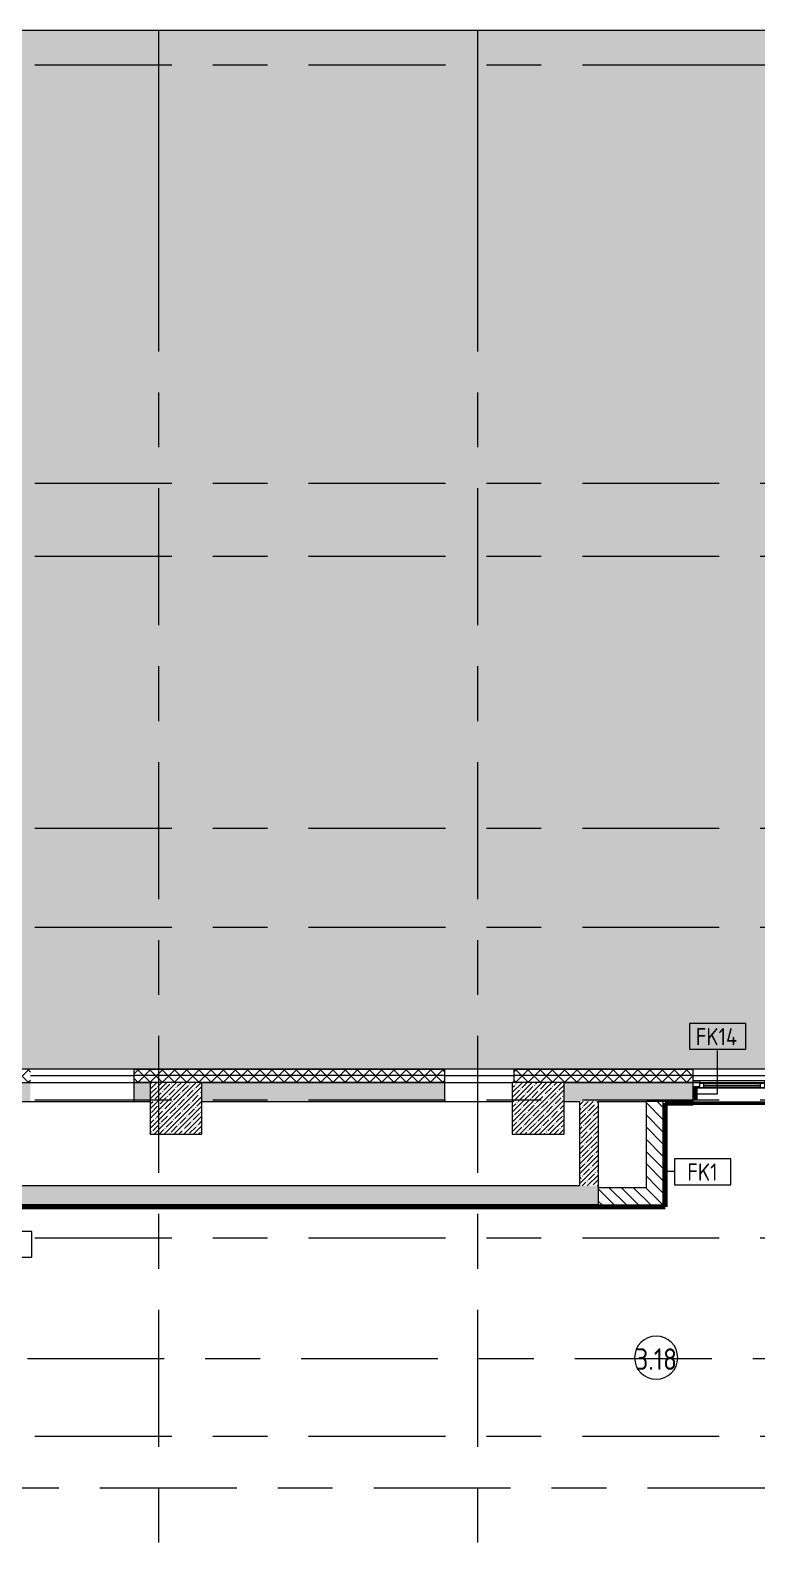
# Model space of a CAD drawing. Header units: millimetres. Extents: x -5426 to 189269, y -8553 to 29000.
# Drawn here: x 24420 to 32844, y 9795 to 27398 of the extents above; entities that cross this region are included whole.
import ezdxf

# ---------------------------------------------------------------- set-up
doc = ezdxf.new("R2010")
doc.units = ezdxf.units.MM
doc.linetypes.add('Осевая', pattern=[3175, 635, -476.25, 1587.5, -476.25])
for name, color, linetype, lineweight in [('A-AREA-IDEN', 7, 'Continuous', 9), ('A-DETL', 7, 'Continuous', 9), ('A-GLAZ', 7, 'Continuous', 9), ('A-GLAZ-1', 7, 'Continuous', 13), ('A-WALL', 7, 'Continuous', 9), ('A-WALL-IDEN', 7, 'Continuous', 9), ('I-WALL', 7, 'Continuous', 9), ('S-COLS', 7, 'Continuous', 9), ('Оси', 7, 'Continuous', 9), ('Оси-2', 7, 'Осевая', 9)]:
    doc.layers.add(name, color=color, linetype=linetype, lineweight=lineweight)
for name, color, linetype, lineweight, true_color in [('A-DETL-GENF-2', 7, 'Continuous', 9, 0xd4d4d4), ('A-WALL-1', 7, 'Continuous', 9, 0xc0c0c0), ('A-WALL-3', 7, 'Continuous', 9, 0xff80c0), ('I-WALL-17', 7, 'Continuous', 80, 0xffd2ff), ('I-WALL-3', 7, 'Continuous', 9, 0xc0c0c0), ('I-WALL-6', 7, 'Continuous', 80, 0xff80c0), ('I-WALL-9', 7, 'Continuous', 53, 0xff80c0), ('S-WALL-ANLY', 7, 'Continuous', 13, 0x008040), ('S-WALL-ANLY-1', 7, 'Continuous', 5, 0x008040)]:
    doc.layers.add(name, color=color, linetype=linetype, lineweight=lineweight, true_color=true_color)
doc.styles.add('GOST Common', font='GOST_Common.ttf', dxfattribs={"width": 0.9, "height": 250})
doc.styles.add('GOST Common_1', font='GOST_Common.ttf', dxfattribs={"width": 0.9, "height": 200})
pattern_1 = [(45, (0, 0), (-57.02463, 57.02463), []), (45, (57.025, 0), (-57.02463, 57.02463), [100.806, -20.161, 3.353, -16.808])]
pattern_2 = [(135, (0, 0), (-70.71068, -70.71068), [])]
pattern_3 = [(0, (0, 0), (121.92, 30.48), [10.058, -81.382, 10.058, -81.382, -487.68]), (0, (0, 0), (121.92, 30.48), [-182.88, 10.058, -172.822, 10.058, -81.382, -213.36]), (0, (0, 0), (121.92, 30.48), [-457.2, 10.058, -50.902, 10.058, -142.342]), (120, (45.72, 15.24), (-87.356454, 90.345817), [10.058, -81.382, 10.058, -81.382, -487.68]), (120, (45.72, 15.24), (-87.356454, 90.345817), [-182.88, 10.058, -172.822, 10.058, -81.382, -213.36]), (120, (45.72, 15.24), (-87.356454, 90.345817), [-457.2, 10.058, -50.902, 10.058, -142.342]), (240, (60.96, 76.2), (-34.563546, -120.825817), [10.058, -81.382, 10.058, -81.382, -487.68]), (240, (60.96, 76.2), (-34.563546, -120.825817), [-182.88, 10.058, -172.822, 10.058, -81.382, -213.36]), (240, (60.96, 76.2), (-34.563546, -120.825817), [-457.2, 10.058, -50.902, 10.058, -142.342])]

# ---------------------------------------------------------------- blocks, each defined once
blk = doc.blocks.new('BSC_Колонна _Прямоугольная - 600х600-V6-План отделки стен 3 этажа в осях 1-12')
at = {"layer": 'S-COLS'}
h = blk.add_hatch(dxfattribs=at)
h.set_pattern_fill('FP_8', color=256, style=0, pattern_type=2)
h.set_pattern_definition([(45, (-26110, -14900), (-57.02463, 57.02463), []), (45, (-26052.975, -14900), (-57.02463, 57.02463), [100.806, -20.161, 3.353, -16.808])])
h.paths.add_polyline_path([(-300, -300), (300, -300), (300, 300), (-300, 300), (-300, -299)])
for p, q in [((300, 300), (-300, 300)), ((-300, 300), (-300, -300)), ((300, -300), (300, 300)), ((-300, -300), (300, -300))]:
    blk.add_line(p, q, dxfattribs=at)
blk = doc.blocks.new('BSC_Колонна _Прямоугольная - 600х600-V18-План отделки стен 3 этажа в осях 1-12')
at = {"layer": 'S-COLS'}
h = blk.add_hatch(dxfattribs=at)
h.set_pattern_fill('FP_21', color=256, style=0, pattern_type=2)
h.set_pattern_definition([(45, (-30310, -14900), (-57.02463, 57.02463), []), (45, (-30252.975, -14900), (-57.02463, 57.02463), [100.806, -20.161, 3.353, -16.808])])
h.paths.add_polyline_path([(-300, -300), (300, -300), (300, 300), (-300, 300), (-300, -299)])
for p, q in [((300, 300), (-300, 300)), ((-300, 300), (-300, -300)), ((300, -300), (300, 300)), ((-300, -300), (300, -300))]:
    blk.add_line(p, q, dxfattribs=at)
blk = doc.blocks.new('120_Окно_СКБ_1Ст - 120_Окно_СКБ_1Ст_900х2500_h_-20705657-План отделки стен 3 этажа в осях 1-12')
at = {"layer": 'A-GLAZ'}
for p, q in [((450, -57), (-450, -57)), ((-430, -127), (-400, -127)), ((-330, -107), (330, -107)), ((330, -117), (-330, -117)), ((400, -127), (450, -127))]:
    blk.add_line(p, q, dxfattribs=at)
at = {"layer": 'A-GLAZ-1'}
for p, q in [((-450, -127), (-450, -57)), ((-450, -57), (-380, -57)), ((-380, -127), (-450, -127)), ((-380, -127), (-400, -127)), ((-400, -127), (-400, -137)), ((-400, -137), (400, -137)), ((400, -137), (-400, -137)), ((-380, -57), (-380, -127)), ((380, -87), (-380, -87)), ((-380, -87), (-380, -127)), ((-330, -137), (-330, -87)), ((330, -137), (330, -87)), ((380, -127), (380, -57)), ((380, -57), (450, -57)), ((380, -127), (380, -87)), ((450, -127), (380, -127)), ((400, -127), (380, -127)), ((400, -137), (400, -127)), ((450, -57), (450, -127))]:
    blk.add_line(p, q, dxfattribs=at)
blk = doc.blocks.new('Марка_Помещения - Номер-25198446-План отделки стен 3 этажа в осях 1-12')
at = {"layer": 'A-AREA-IDEN'}
for start, end in [(360, 180), (180, 360)]:
    blk.add_arc((0, 0), 2.5, start, end, dxfattribs=at)
blk = doc.blocks.new('М_стена_0001 - Типоразмер_без рамки-25382661-План отделки стен 3 этажа в осях 1-12')
at = {"layer": 'A-WALL-IDEN'}
for p, q in [((3.26, 1.52), (-3.27, 1.52)), ((-3.27, 1.52), (-3.27, -1.48)), ((3.26, -1.48), (3.26, 1.52)), ((-3.27, -1.48), (3.26, -1.48))]:
    blk.add_line(p, q, dxfattribs=at)

msp = doc.modelspace()

# ---------------------------------------------------------------- hatches: boundary and pattern name
at = {"layer": 'A-DETL-GENF-2'}
msp.add_hatch(color=256, dxfattribs=at).paths.add_polyline_path([(-268, 14774.9), (-268, 15358), (38760, 15358), (38760, 23888.3), (33928.1, 23888.3), (33928.1, 27398.1), (-2409.1, 27398.1), (-2409.1, 14774.9), (-1574, 14774.9)])
at = {"layer": 'A-WALL'}
h = msp.add_hatch(dxfattribs=at)
h.set_pattern_fill('FP_11', color=256, style=0, pattern_type=2)
h.set_pattern_definition([(45, (0, 0), (-70.71068, 70.71068), []), (135, (0, 0), (-70.71068, -70.71068), [])])
h.paths.add_polyline_path([(34962.9, 15200), (35410, 15200), (35410, 15350), (34660, 15350), (34660, 15200)])
h.paths.add_polyline_path([(32039.9, 15200), (32110, 15200), (32110, 15350), (30027, 15350), (30027, 15200), (30610, 15200)])
h.paths.add_polyline_path([(38987.7, 15200), (38987.7, 15350), (37810, 15350), (37810, 15200), (37885.8, 15200)])
h.paths.add_polyline_path([(25810, 15200), (29227, 15200), (29227, 15350), (25620.3, 15350), (25620.3, 15200)])
h.paths.add_polyline_path([(24420.3, 15200), (24420.3, 15350), (19800, 15350), (19800, 15200), (22510, 15200)])
h.paths.add_polyline_path([(13040.7, 15200), (19000, 15200), (19000, 15350), (12860, 15350), (12860, 15200)])
h.paths.add_polyline_path([(9760, 15200), (9760, 15350), (9160, 15350), (9160, 15200)])
h.paths.add_polyline_path([(7660, 15200), (8260, 15200), (8260, 15350), (7660, 15350)])
h.paths.add_polyline_path([(6160, 15200), (6760, 15200), (6760, 15350), (40, 15350), (40, 15293), (-110, 15293), (-110, 15200), (5733.3, 15200)])
h.paths.add_polyline_path([(33010, 15200), (33240, 15200), (33240, 15350), (33010, 15350)])
h.paths.add_polyline_path([(33760, 15200), (33760, 15350), (33610, 15350), (33610, 15200)])
at = {"layer": 'I-WALL'}
h = msp.add_hatch(dxfattribs=at)
h.set_pattern_fill('FP_12', color=256, style=0, pattern_type=2)
h.set_pattern_definition(pattern_1)
h.paths.add_polyline_path([(15870, 14980), (18110.3, 14980), (18110.3, 15200), (14310, 15200), (14310, 14980), (15670, 14980)])
h.paths.add_polyline_path([(32110, 14980), (32110, 15200), (30610, 15200), (30610, 14980), (32039.9, 14980)])
h.paths.add_polyline_path([(19800, 14980), (21910, 14980), (21910, 15200), (19800, 15200)])
h.paths.add_polyline_path([(19000, 14980), (19000, 15200), (18710.3, 15200), (18710.3, 14980), (18886.6, 14980)])
h.paths.add_polyline_path([(29227, 14980), (29227, 15200), (26410, 15200), (26410, 14980), (27655.5, 14980)])
h.paths.add_polyline_path([(25810, 14980), (25810, 15200), (25620.3, 15200), (25620.3, 14980)])
h.paths.add_polyline_path([(24420.3, 14980), (24420.3, 15200), (22510, 15200), (22510, 14980)])
h = msp.add_hatch(dxfattribs=at)
h.set_pattern_fill('FP_36', color=256, style=0, pattern_type=2)
h.set_pattern_definition(pattern_3)
h.paths.add_polyline_path([(32110, 15000), (32130, 15000), (32130, 15148), (32110, 15148)])
h = msp.add_hatch(dxfattribs=at)
h.set_pattern_fill('FP_12', color=256, style=0, pattern_type=2)
h.set_pattern_definition(pattern_1)
h.paths.add_polyline_path([(31010, 14000), (31010, 14980), (30790, 14980), (30790, 14000)])
h = msp.add_hatch(dxfattribs=at)
h.set_pattern_fill('FP_10', color=256, style=0, pattern_type=2)
h.set_pattern_definition(pattern_2)
h.paths.add_polyline_path([(31761.2, 13980), (31761.2, 14980), (31561.2, 14980), (31561.2, 13980)])
h = msp.add_hatch(dxfattribs=at)
h.set_pattern_fill('FP_36', color=256, style=0, pattern_type=2)
h.set_pattern_definition(pattern_3)
h.paths.add_polyline_path([(31781.2, 13780), (31781.2, 14980), (31761.2, 14980), (31761.2, 13780)])
h = msp.add_hatch(dxfattribs=at)
h.set_pattern_fill('FP_36', color=256, style=0, pattern_type=2)
h.set_pattern_definition(pattern_3)
h.paths.add_polyline_path([(31781.2, 14960), (32110, 14960), (32110, 14980), (31781.2, 14980)])
h = msp.add_hatch(dxfattribs=at)
h.set_pattern_fill('FP_12', color=256, style=0, pattern_type=2)
h.set_pattern_definition(pattern_1)
h.paths.add_polyline_path([(31010, 13780), (31010, 14000), (20210, 14000), (20210, 13780), (27655.5, 13780)])
h = msp.add_hatch(dxfattribs=at)
h.set_pattern_fill('FP_10', color=256, style=0, pattern_type=2)
h.set_pattern_definition(pattern_2)
h.paths.add_polyline_path([(31761.2, 13780), (31761.2, 13980), (31010, 13980), (31010, 13780)])
h = msp.add_hatch(dxfattribs=at)
h.set_pattern_fill('FP_36', color=256, style=0, pattern_type=2)
h.set_pattern_definition(pattern_3)
h.paths.add_polyline_path([(31781.2, 13760), (31781.2, 13780), (20230, 13780), (20231, 13760), (27655.5, 13760)])

# ---------------------------------------------------------------- linework, layer by layer
at = {"layer": 'A-DETL'}
for p, q in [((33928.1, 27398.1), (-2409.1, 27398.1)), ((-268, 15358), (38760, 15358))]:
    msp.add_line(p, q, dxfattribs=at)
at = {"layer": 'A-WALL'}
for p, q in [((29227, 15353), (25620.3, 15353)), ((29227, 15350), (25620.3, 15350)), ((32110, 15353), (30027, 15353)), ((32110, 15350), (30027, 15350)), ((25810, 15200), (25620.3, 15200)), ((29227, 15200), (26410, 15200)), ((32110, 15200), (30610, 15200)), ((32110, 14980), (31561.2, 14980)), ((31781.2, 14959), (31781.2, 14960)), ((31781.2, 14960), (32110, 14960)), ((31010, 13780), (20210, 13780)), ((20230, 13760), (31781.2, 13760))]:
    msp.add_line(p, q, dxfattribs=at)
at = {"layer": 'A-WALL-1'}
for p, q in [((25620.3, 15358), (25620.3, 15200)), ((29227, 15200), (29227, 15358)), ((30027, 15358), (30027, 15200)), ((32110, 15200), (32110, 15358)), ((22510, 15200), (25810, 15200)), ((26410, 15200), (30010, 15200)), ((30610, 15200), (33010, 15200))]:
    msp.add_line(p, q, dxfattribs=at)
at = {"layer": 'A-WALL-3'}
msp.add_line((31781.2, 14959), (31781.2, 13780), dxfattribs=at)
at = {"layer": 'A-WALL-IDEN'}
for p, q in [((32391.8, 15067.9), (32391.8, 15571)), ((32154.8, 15067.9), (32391.8, 15067.9)), ((31781.7, 14173), (31892.6, 14173))]:
    msp.add_line(p, q, dxfattribs=at)
at = {"layer": 'I-WALL-17'}
for p, q in [((32130, 15148), (32130, 15000)), ((32131, 15148), (32130, 15148)), ((32131, 15000), (32131, 15148)), ((32130, 15000), (32131, 15000))]:
    msp.add_line(p, q, dxfattribs=at)
at = {"layer": 'I-WALL-3'}
for p, q in [((25620.3, 15200), (25620.3, 14980)), ((29227, 14980), (29227, 15200)), ((32110, 14960), (32110, 15200)), ((32130, 15148), (32110, 15148)), ((22510, 14980), (25810, 14980)), ((26410, 14980), (30010, 14980)), ((30610, 14980), (30790, 14980)), ((30790, 14980), (30790, 14000)), ((31010, 14980), (31561.2, 14980)), ((31010, 13780), (31010, 14980)), ((31561.2, 14980), (31561.2, 13980)), ((31761.2, 13780), (31761.2, 14980)), ((32110, 15000), (32130, 15000)), ((30790, 14000), (20210, 14000)), ((31561.2, 13980), (31010, 13980)), ((31010, 13780), (31761.2, 13780))]:
    msp.add_line(p, q, dxfattribs=at)
at = {"layer": 'I-WALL-6'}
for p, q in [((31782.2, 14959), (32110, 14959)), ((31782.2, 13759), (31782.2, 14959)), ((32110, 14959), (32110, 14960)), ((20231, 13759), (31782.2, 13759)), ((31781.2, 13780), (31781.2, 13760))]:
    msp.add_line(p, q, dxfattribs=at)
at = {"layer": 'I-WALL-9'}
msp.add_line((32989, 14959), (32110, 14959), dxfattribs=at)
at = {"layer": 'S-WALL-ANLY'}
for p, q in [((24420.3, 15279), (25620.3, 15279)), ((29227, 15279), (30027, 15279)), ((32110, 15279), (33010, 15279))]:
    msp.add_line(p, q, dxfattribs=at)
at = {"layer": 'S-WALL-ANLY-1'}
for p, q in [((29227, 15279), (25620.3, 15279)), ((32110, 15279), (30027, 15279))]:
    msp.add_line(p, q, dxfattribs=at)
at = {"layer": 'Оси'}
for p, q in [((25910, 24898.1), (25910, 27398.1)), ((29610, 24898.1), (29610, 27398.1)), ((31428.1, 27000), (33928.1, 27000))]:
    msp.add_line(p, q, dxfattribs=at)
at = {"layer": 'Оси-2'}
for p, q in [((-2038.2, 27000), (31428.1, 27000)), ((25910, 339.8), (25910, 24898.1)), ((29610, 339.8), (29610, 24898.1)), ((-2038.2, 22150), (36260, 22150)), ((-2038.2, 21300), (36260, 21300)), ((-2038.2, 18150), (36260, 18150)), ((-2038.2, 17000), (36260, 17000)), ((-2038.2, 15000), (35660, 15000)), ((-2038.2, 13400), (35660, 13400)), ((-2126, 12000), (35660, 12000)), ((-2038.2, 11100), (36260, 11100)), ((-1283.5, 10500), (36260, 10500))]:
    msp.add_line(p, q, dxfattribs=at)

# ---------------------------------------------------------------- block references
at = {"layer": 'A-AREA-IDEN', "xscale": 99.99999999999993, "yscale": 99.99999999999993, "zscale": 99.99999999999993}
msp.add_blockref('Марка_Помещения - Номер-25198446-План отделки стен 3 этажа в осях 1-12', (31679, 12008.6), dxfattribs=at)
at = {"layer": 'A-GLAZ'}
msp.add_blockref('120_Окно_СКБ_1Ст - 120_Окно_СКБ_1Ст_900х2500_h_-20705657-План отделки стен 3 этажа в осях 1-12', (32560, 15275), dxfattribs=at)
at = {"layer": 'A-WALL-IDEN', "xscale": 99.99999999999993, "yscale": 99.99999999999993, "zscale": 99.99999999999993}
for p in [(32392.6, 15732.5), (32220, 14162.6), (24112.9, 13321.2)]:
    msp.add_blockref('М_стена_0001 - Типоразмер_без рамки-25382661-План отделки стен 3 этажа в осях 1-12', p, dxfattribs=at)
at = {"layer": 'S-COLS'}
for name, p in [('BSC_Колонна _Прямоугольная - 600х600-V6-План отделки стен 3 этажа в осях 1-12', (26110, 14900)), ('BSC_Колонна _Прямоугольная - 600х600-V18-План отделки стен 3 этажа в осях 1-12', (30310, 14900))]:
    msp.add_blockref(name, p, dxfattribs=at)

# ---------------------------------------------------------------- texts
at = {"layer": 'A-AREA-IDEN', "insert": (31437.1, 12117.1), "char_height": 250, "width": 606.076, "attachment_point": 1, "style": 'GOST Common'}
msp.add_mtext('3.18', dxfattribs=at)
at = {"layer": 'A-WALL-IDEN', "char_height": 200, "attachment_point": 1, "style": 'GOST Common_1'}
for s, insert, width in [('FK14', (32138.1, 15830.5), 627.721), ('FK1', (32039.7, 14260.6), 447.342)]:
    msp.add_mtext(s, dxfattribs=dict(at, insert=insert, width=width))

doc.saveas('drawing.dxf')
